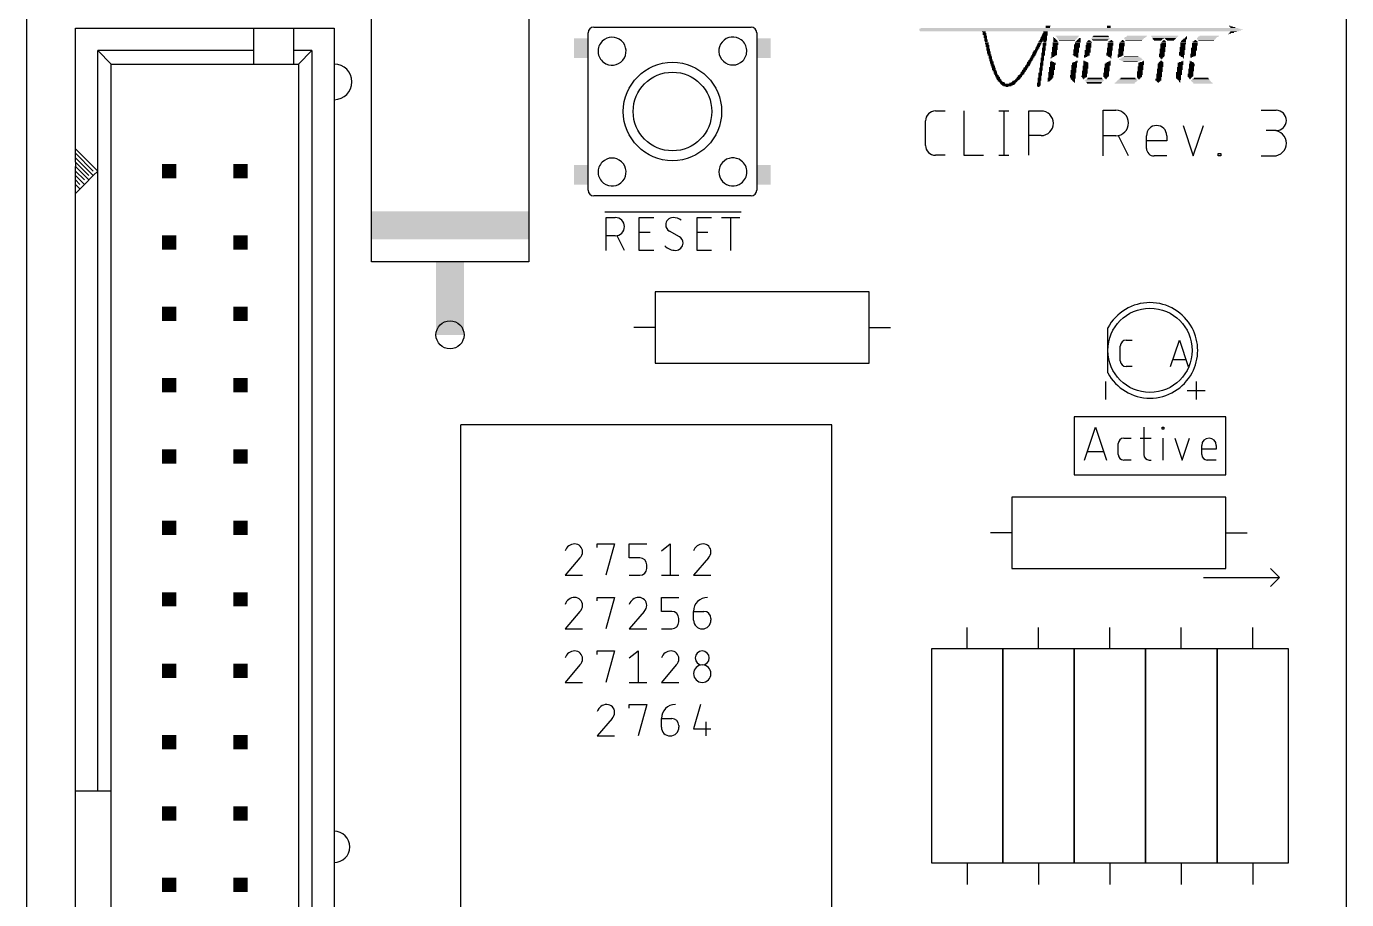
# Model space of a CAD drawing. Extents: x 0 to 55, y 0 to 109.
# Drawn here: x 0 to 47, y 36.96 to 68.03 of the extents above; entities that cross this region are included whole.
import ezdxf

# ---------------------------------------------------------------- set-up
doc = ezdxf.new("R2010")
doc.units = 0
for name, color, linetype in [('20', 30, 'CONTINUOUS'), ('21', 253, 'CONTINUOUS'), ('51', 253, 'CONTINUOUS')]:
    doc.layers.add(name, color=color, linetype=linetype)

# ---------------------------------------------------------------- blocks, each defined once
blk = doc.blocks.new('RECT')
blk.add_solid([(-0.5, -0.5), (0.5, -0.5), (-0.5, 0.5), (0.5, 0.5)])

msp = doc.modelspace()

# ---------------------------------------------------------------- linework, layer by layer
at = {"layer": '20'}
for p, q in [((0, 77), (0, 0)), ((47, 0), (47, 77))]:
    msp.add_line(p, q, dxfattribs=at)
at = {"layer": '21'}
for p, q in [((12.2813, 59.6525), (12.2813, 69.2525)), ((17.8813, 69.2525), (17.8813, 59.6525)), ((1.7462, 63.6738), (1.7462, 67.96)), ((1.7462, 67.96), (8.0963, 67.96)), ((8.0963, 67.96), (9.525, 67.96)), ((8.0963, 67.1663), (8.0963, 67.96)), ((9.525, 67.96), (10.9538, 67.96)), ((9.525, 67.1663), (9.525, 67.96)), ((10.9538, 67.96), (10.9538, 9.54)), ((20.25, 68), (25.75, 68)), ((8.0963, 67.1663), (2.54, 67.1663)), ((2.54, 62.88), (2.54, 67.1663)), ((2.54, 67.1663), (3.0162, 66.69)), ((8.0963, 66.69), (8.0963, 67.1663)), ((9.525, 66.69), (9.525, 67.1663)), ((10.16, 67.1663), (9.525, 67.1663)), ((10.16, 67.1663), (9.6838, 66.69)), ((10.16, 67.1663), (10.16, 10.3337)), ((3.0162, 40.8138), (3.0162, 66.69)), ((3.0162, 66.69), (8.0963, 66.69)), ((8.0963, 66.69), (9.525, 66.69)), ((9.525, 66.69), (9.6838, 66.69)), ((9.6838, 66.69), (9.6838, 10.81)), ((20, 63.55), (20, 66.45)), ((26, 66.45), (26, 63.6)), ((32.3603, 65.0177), (32.7103, 65.0177)), ((33.3734, 65.0177), (33.3734, 63.4428)), ((34.6223, 65.0177), (34.9722, 65.0177)), ((34.7972, 65.0177), (34.7972, 63.4428)), ((35.6878, 63.4428), (35.6878, 65.0177)), ((35.6878, 65.0177), (36.1252, 65.0177)), ((38.3349, 63.4175), (38.3349, 65.0431)), ((38.3349, 65.0431), (38.7865, 65.0431)), ((43.953, 65.0431), (44.4949, 65.0431)), ((32.0104, 63.7928), (32.0104, 64.6677)), ((41.1776, 64.5012), (41.5389, 63.4175)), ((41.5389, 63.4175), (41.9001, 64.5012)), ((36.1252, 64.1428), (35.6878, 64.1428)), ((38.7865, 64.1399), (38.3349, 64.1399)), ((39.2381, 63.4175), (38.8768, 64.1399)), ((39.875, 63.6884), (39.875, 64.1399)), ((40.5975, 63.9593), (39.875, 63.9593)), ((40.5975, 64.1399), (40.5975, 63.9593)), ((44.4949, 64.3206), (44.1336, 64.3206)), ((1.7462, 63.515), (1.7462, 63.6738)), ((2.54, 62.88), (1.7462, 63.6738)), ((1.7462, 63.3563), (1.7462, 63.515)), ((2.3812, 62.88), (1.7462, 63.515)), ((42.4316, 63.4175), (42.4316, 63.5078)), ((42.4316, 63.5078), (42.5219, 63.5078)), ((42.5219, 63.5078), (42.5219, 63.4175)), ((1.7462, 63.1975), (1.7462, 63.3563)), ((1.7462, 63.3563), (2.3812, 62.7213)), ((2.2224, 62.7213), (1.7462, 63.1975)), ((1.7462, 63.1975), (1.7462, 63.0388)), ((1.7462, 62.88), (1.7462, 63.0388)), ((1.7462, 63.0388), (2.2225, 62.5625)), ((32.7103, 63.4428), (32.3603, 63.4428)), ((33.3734, 63.4428), (34.0733, 63.4428)), ((34.6223, 63.4428), (34.9722, 63.4428)), ((40.5975, 63.4175), (40.1459, 63.4175)), ((42.5219, 63.4175), (42.4316, 63.4175)), ((43.953, 63.4175), (44.4046, 63.4175)), ((1.7462, 62.7213), (1.7462, 62.88)), ((1.7462, 62.88), (2.0637, 62.5625)), ((1.7462, 62.5625), (1.7462, 62.7213)), ((1.7462, 62.7213), (2.0637, 62.4038)), ((1.7462, 62.4038), (1.7462, 62.5625)), ((1.7462, 62.5625), (1.7463, 62.5625)), ((1.7463, 62.5625), (1.905, 62.4038)), ((2.3812, 62.7213), (2.0637, 62.4038)), ((2.2225, 62.7213), (2.2224, 62.7213)), ((2.5399, 62.88), (2.3812, 62.7213)), ((2.54, 62.88), (2.5399, 62.88)), ((2.54, 40.8138), (2.54, 62.88)), ((1.7462, 62.0863), (1.7462, 62.4038)), ((2.0637, 62.4038), (1.7462, 62.0863)), ((1.7462, 62.4038), (1.905, 62.245)), ((1.7462, 40.8138), (1.7462, 62.0863)), ((25.4, 62), (20.25, 62)), ((20.5897, 61.4299), (25.4478, 61.4299)), ((20.6405, 60.0583), (20.6405, 61.2267)), ((20.6405, 61.2267), (20.965, 61.2267)), ((21.8165, 60.0583), (21.8165, 61.2267)), ((21.8165, 61.2267), (22.3358, 61.2267)), ((23.8739, 60.0583), (23.8739, 61.2267)), ((23.8739, 61.2267), (24.3932, 61.2267)), ((24.7479, 61.2267), (25.397, 61.2267)), ((25.0725, 60.0583), (25.0725, 61.2267)), ((21.8165, 60.7074), (22.2059, 60.7074)), ((23.2479, 60.5451), (22.8909, 60.7399)), ((23.8739, 60.7074), (24.2633, 60.7074)), ((20.965, 60.5776), (20.6405, 60.5776)), ((21.2896, 60.0583), (21.0299, 60.5776)), ((22.3358, 60.0583), (21.8165, 60.0583)), ((24.3932, 60.0583), (23.8739, 60.0583)), ((17.8813, 59.6525), (12.2813, 59.6525)), ((30.0038, 58.5787), (22.3838, 58.5787)), ((22.3838, 58.5787), (22.3838, 56.0388)), ((30.0038, 56.0388), (30.0038, 58.5787)), ((22.3838, 57.3088), (21.6218, 57.3088)), ((30.0038, 57.3088), (30.7658, 57.3088)), ((22.3838, 56.0388), (30.0038, 56.0388)), ((38.4125, 55.3888), (38.4125, 54.7538)), ((41.3287, 55.0712), (41.9638, 55.0712)), ((41.6463, 55.3888), (41.6463, 54.7538)), ((37.3062, 54.1337), (37.3062, 53.0225)), ((40.005, 54.1337), (37.3062, 54.1337)), ((42.7037, 54.1337), (40.005, 54.1337)), ((42.7037, 53.0225), (42.7037, 54.1337)), ((28.6703, 53.848), (15.4623, 53.848)), ((15.4623, 18.542), (15.4623, 53.848)), ((28.6703, 18.542), (28.6703, 53.848)), ((37.6746, 52.5971), (38.064, 53.7655)), ((38.064, 53.7655), (38.4535, 52.5971)), ((39.7806, 53.7655), (39.7806, 52.7918)), ((40.4319, 53.7005), (40.4319, 53.7655)), ((40.4319, 53.7655), (40.4968, 53.7655)), ((40.4968, 53.7005), (40.4319, 53.7005)), ((40.4968, 53.7655), (40.4968, 53.7005)), ((38.8725, 52.7918), (38.8725, 53.1813)), ((39.0672, 53.376), (39.3269, 53.376)), ((39.6507, 53.376), (40.0402, 53.376)), ((40.4643, 52.5971), (40.4643, 53.376)), ((40.8905, 53.376), (41.1501, 52.5971)), ((41.1501, 52.5971), (41.4098, 53.376)), ((41.843, 52.7918), (41.843, 53.1163)), ((42.3623, 53.1163), (42.3623, 52.9865)), ((37.3062, 53.0225), (37.3062, 52.07)), ((38.3561, 52.8892), (37.7719, 52.8892)), ((42.3623, 52.9865), (41.843, 52.9865)), ((42.7037, 52.07), (42.7037, 53.0225)), ((39.3269, 52.5971), (39.0672, 52.5971)), ((39.9753, 52.5971), (40.0402, 52.5971)), ((42.3623, 52.5971), (42.0377, 52.5971)), ((37.3062, 52.07), (42.7037, 52.07)), ((42.7037, 51.2763), (35.0838, 51.2763)), ((35.0838, 51.2763), (35.0838, 48.7363)), ((42.7037, 48.7363), (42.7037, 51.2763)), ((35.0838, 50.0063), (34.3218, 50.0063)), ((42.7037, 50.0063), (43.4657, 50.0063)), ((20.3214, 49.4884), (20.3214, 49.6126)), ((20.3214, 49.6126), (20.9423, 49.6126)), ((20.9423, 49.6126), (20.6319, 48.495)), ((21.4644, 49.1158), (21.4644, 49.6126)), ((21.4644, 49.6126), (22.0853, 49.6126)), ((22.6074, 49.3642), (22.9179, 49.6126)), ((22.9179, 49.6126), (22.9179, 48.495)), ((19.7062, 49.1158), (19.1784, 48.495)), ((21.8369, 49.1158), (21.4644, 49.1158)), ((24.2782, 49.1158), (23.7504, 48.495)), ((19.1784, 48.495), (19.7993, 48.495)), ((21.4644, 48.495), (21.8369, 48.495)), ((22.0853, 48.7433), (22.0853, 48.8675)), ((22.6074, 48.495), (23.2283, 48.495)), ((23.7504, 48.495), (24.3713, 48.495)), ((35.0838, 48.7363), (42.7037, 48.7363)), ((41.91, 48.4188), (44.6088, 48.4188)), ((44.6088, 48.4188), (44.2913, 48.7363)), ((44.6088, 48.4188), (44.2913, 48.1013)), ((20.3214, 47.5834), (20.3214, 47.7076)), ((20.3214, 47.7076), (20.9423, 47.7076)), ((20.9423, 47.7076), (20.6319, 46.59)), ((22.6074, 47.2108), (22.6074, 47.7076)), ((22.6074, 47.7076), (23.2283, 47.7076)), ((19.7062, 47.2108), (19.1784, 46.59)), ((21.9922, 47.2108), (21.4644, 46.59)), ((22.9799, 47.2108), (22.6074, 47.2108)), ((23.7504, 47.2108), (24.1229, 47.2108)), ((23.7504, 46.9004), (23.7504, 47.2108)), ((19.1784, 46.59), (19.7993, 46.59)), ((21.4644, 46.59), (22.0853, 46.59)), ((22.6074, 46.59), (22.9799, 46.59)), ((23.2283, 46.8383), (23.2283, 46.9625)), ((24.3713, 46.9625), (24.3713, 46.9004)), ((33.4963, 45.8788), (33.4963, 46.6408)), ((36.0363, 45.8788), (36.0363, 46.6408)), ((38.5763, 45.8788), (38.5763, 46.6408)), ((41.1163, 45.8788), (41.1163, 46.6408)), ((43.6563, 45.8788), (43.6563, 46.6408)), ((20.3214, 45.6784), (20.3214, 45.8026)), ((20.3214, 45.8026), (20.9423, 45.8026)), ((20.9423, 45.8026), (20.6319, 44.685)), ((21.4644, 45.5542), (21.7749, 45.8026)), ((21.7749, 45.8026), (21.7749, 44.685)), ((32.2263, 45.8788), (32.2263, 38.2587)), ((34.7662, 45.8788), (32.2263, 45.8788)), ((34.7662, 45.8788), (34.7662, 38.2587)), ((37.3062, 45.8788), (34.7662, 45.8788)), ((34.7662, 38.2587), (34.7662, 45.8788)), ((37.3062, 38.2587), (37.3062, 45.8788)), ((37.3062, 45.8788), (37.3062, 38.2587)), ((39.8463, 45.8788), (37.3062, 45.8788)), ((39.8463, 38.2587), (39.8463, 45.8788)), ((39.8463, 45.8788), (39.8463, 38.2587)), ((42.3863, 45.8788), (39.8463, 45.8788)), ((42.3863, 38.2587), (42.3863, 45.8788)), ((42.3863, 45.8788), (42.3863, 38.2587)), ((44.9263, 45.8788), (42.3863, 45.8788)), ((44.9263, 38.2587), (44.9263, 45.8788)), ((19.7062, 45.3058), (19.1784, 44.685)), ((23.1352, 45.3058), (22.6074, 44.685)), ((19.1784, 44.685), (19.7993, 44.685)), ((21.4644, 44.685), (22.0853, 44.685)), ((22.6074, 44.685), (23.2283, 44.685)), ((21.4644, 43.7734), (21.4644, 43.8976)), ((21.4644, 43.8976), (22.0853, 43.8976)), ((22.0853, 43.8976), (21.7749, 42.7799)), ((23.9988, 43.8976), (23.7504, 43.0283)), ((20.8492, 43.4008), (20.3214, 42.7799)), ((22.6074, 43.4008), (22.9799, 43.4008)), ((22.6074, 43.0904), (22.6074, 43.4008)), ((24.185, 43.2767), (24.185, 42.7799)), ((20.3214, 42.7799), (20.9423, 42.7799)), ((23.2283, 43.1525), (23.2283, 43.0904)), ((23.7504, 43.0283), (24.3713, 43.0283)), ((1.7462, 36.6862), (1.7462, 40.8138)), ((2.54, 40.8138), (1.7462, 40.8138)), ((3.0162, 40.8138), (2.54, 40.8138)), ((3.0162, 36.6862), (3.0162, 40.8138)), ((32.2263, 38.2587), (34.7662, 38.2587)), ((33.4963, 38.2587), (33.4963, 37.4967)), ((34.7662, 38.2587), (37.3062, 38.2587)), ((36.0363, 38.2587), (36.0363, 37.4967)), ((37.3062, 38.2587), (39.8463, 38.2587)), ((38.5763, 38.2587), (38.5763, 37.4967)), ((39.8463, 38.2587), (42.3863, 38.2587)), ((41.1163, 38.2587), (41.1163, 37.4967)), ((42.3863, 38.2587), (44.9263, 38.2587)), ((43.6563, 38.2587), (43.6563, 37.4967))]:
    msp.add_line(p, q, dxfattribs=at)
for radius in [1.75, 1.4]:
    msp.add_circle((23, 65), radius, dxfattribs=at)
for centre, radius, start, end in [((20.8502, 67.1467), 0.4975, 232.8791, 134.749), ((25.1498, 67.1533), 0.4975, 52.8791, 314.749), ((10.9538, 66.055), 0.635, 270, 90), ((32.3603, 64.6677), 0.35, 90.0005, 180), ((36.1252, 64.5802), 0.4374, 270, 90), ((38.7865, 64.5915), 0.4516, 270, 90), ((44.4949, 64.6818), 0.3612, 270, 90), ((40.2363, 64.1399), 0.3612, 0, 180), ((44.4046, 63.869), 0.4516, 270, 90), ((32.3603, 63.7928), 0.35, 180, 270), ((40.1459, 63.6884), 0.2709, 180, 270), ((20.8502, 62.8467), 0.4975, 232.8791, 134.749), ((25.15, 62.85), 0.5, 53.1301, 306.8699), ((20.965, 60.9021), 0.3246, 270, 90), ((23.0207, 60.9671), 0.2596, 89.9993, 180), ((23.0207, 60.7399), 0.4868, 53.1301, 89.9993), ((23.0248, 60.9671), 0.2637, 179.9998, 239.4902), ((23.1181, 60.6068), 0.5485, 224.761, 269.9999), ((23.1181, 60.3179), 0.2596, 270, 0), ((23.114, 60.3179), 0.2637, 0.0001, 59.4899), ((40, 56.5), 1.7, 28.0725, 151.9275), ((40, 56.5), 1.7, 28.0725, 151.9275), ((40, 56.5), 1.7, 208.0725, 331.9275), ((40, 56.5), 1.7, 208.0725, 331.9275), ((39.0672, 53.1813), 0.1947, 90, 180), ((42.1026, 53.1163), 0.2596, 0, 180), ((39.0672, 52.7918), 0.1947, 180, 270), ((39.9753, 52.7918), 0.1947, 180, 270), ((42.0377, 52.7918), 0.1947, 180, 270), ((19.5199, 49.2536), 0.3589, 90.0001, 162.0551), ((19.5199, 49.3332), 0.2794, 0, 90), ((24.0919, 49.2536), 0.3589, 90.0001, 162.0551), ((24.0919, 49.3332), 0.2794, 0, 90), ((19.4992, 49.3332), 0.3001, 313.6028, 359.9998), ((21.8369, 48.8675), 0.2484, 0, 90), ((24.0712, 49.3332), 0.3001, 313.6028, 359.9998), ((21.8369, 48.7433), 0.2484, 270, 359.9993), ((19.5199, 47.3486), 0.3589, 90.0001, 162.0551), ((19.5199, 47.4282), 0.2794, 0, 90), ((21.8059, 47.3486), 0.3589, 90.0001, 162.0551), ((21.8059, 47.4282), 0.2794, 0, 90), ((24.2471, 47.2108), 0.4967, 90.0004, 180), ((19.4992, 47.4282), 0.3001, 313.6028, 359.9998), ((21.7852, 47.4282), 0.3001, 313.6028, 359.9998), ((22.9799, 46.9625), 0.2484, 0, 90), ((24.1229, 46.9625), 0.2484, 0, 90), ((22.9799, 46.8383), 0.2484, 270, 359.9993), ((24.0609, 46.9004), 0.3104, 180, 0), ((19.5199, 45.4436), 0.3589, 90.0001, 162.0551), ((19.5199, 45.5232), 0.2794, 0, 90), ((22.9489, 45.4436), 0.3589, 90.0001, 162.0551), ((22.9489, 45.5232), 0.2794, 0, 90), ((24.0609, 45.5542), 0.2484, 0, 180), ((19.4992, 45.5232), 0.3001, 313.6028, 359.9998), ((22.9282, 45.5232), 0.3001, 313.6028, 359.9998), ((24.0609, 44.9954), 0.3104, 0, 180), ((24.0609, 45.5542), 0.2484, 180, 0), ((24.0609, 44.9954), 0.3104, 180, 0), ((20.6629, 43.5386), 0.3589, 90.0001, 162.0551), ((20.6629, 43.6181), 0.2794, 0, 90), ((23.1041, 43.4008), 0.4967, 90.0004, 180), ((20.6422, 43.6181), 0.3001, 313.6028, 359.9998), ((22.9799, 43.1525), 0.2484, 0, 90), ((22.9179, 43.0904), 0.3104, 180, 0), ((10.9538, 38.8294), 0.5556, 270, 90)]:
    msp.add_arc(centre, radius, start, end, dxfattribs=at)
at = {"layer": '51'}
for p, q in [((20, 66.45), (20, 67.8)), ((20.2, 68), (20.25, 68)), ((25.75, 68), (25.8, 68)), ((26, 67.8), (26, 66.45)), ((20, 62.2), (20, 63.55)), ((26, 63.6), (26, 62.2)), ((20.25, 62), (20.2, 62)), ((25.8, 62), (25.4, 62)), ((38.5, 55.7), (38.5, 57.3)), ((38.9442, 56.1309), (38.9442, 56.6531)), ((39.1531, 56.8619), (39.3619, 56.8619)), ((40.7354, 55.9221), (41.0486, 56.8619)), ((41.0486, 56.8619), (41.3619, 55.9221)), ((41.2836, 56.1571), (40.8137, 56.1571)), ((39.3619, 55.9221), (39.1531, 55.9221))]:
    msp.add_line(p, q, dxfattribs=at)
for centre, radius in [((40, 56.5), 1.5), ((15.0813, 57.0525), 0.5)]:
    msp.add_circle(centre, radius, dxfattribs=at)
for centre, radius, start, end in [((20.2, 67.8), 0.2, 90, 180), ((25.8, 67.8), 0.2, 0, 90), ((20.8502, 67.1467), 0.4975, 134.749, 232.8791), ((25.1498, 67.1533), 0.4975, 314.749, 52.8791), ((20.8502, 62.8467), 0.4975, 134.749, 232.8791), ((25.15, 62.85), 0.5, 306.8699, 53.1301), ((20.2, 62.2), 0.2, 180, 270), ((25.8, 62.2), 0.2, 270, 0), ((40, 56.5), 1.7, 331.9275, 28.0725), ((39.1531, 56.6531), 0.2088, 90.0009, 180), ((39.1531, 56.1309), 0.2088, 180, 270)]:
    msp.add_arc(centre, radius, start, end, dxfattribs=at)

# ---------------------------------------------------------------- block references
at = {"layer": '21', "yscale": 0.0254}
for p, xscale in [((37.5031, 67.9387), 11.43), ((37.5412, 67.9133), 11.5062), ((37.5158, 67.8879), 11.4554), ((37.4904, 67.8625), 11.3538), ((37.4904, 67.9641), 11.303), ((34.0868, 67.8371), 0.127), ((34.0995, 67.8117), 0.1016), ((34.1122, 67.7863), 0.127), ((34.1122, 67.7609), 0.127), ((34.1122, 67.7355), 0.127), ((34.1249, 67.7101), 0.1016), ((34.1376, 67.6847), 0.127), ((36.2331, 67.6847), 0.2032), ((36.2585, 67.7355), 0.2032), ((36.2585, 67.7101), 0.2032), ((36.2712, 67.7863), 0.1778), ((36.2712, 67.7609), 0.1778), ((36.2839, 67.8371), 0.1524), ((36.2839, 67.8117), 0.1524), ((36.3728, 68.0403), 0.1778), ((36.3601, 68.0149), 0.1524), ((36.3601, 67.9895), 0.1524), ((37.0586, 67.6847), 0.8382), ((38.2524, 67.6847), 0.5334), ((38.5318, 68.0403), 0.127), ((38.5318, 68.0149), 0.127), ((38.5318, 67.9895), 0.127), ((39.5351, 67.6847), 0.7112), ((40.5257, 67.6847), 0.9652), ((42.1132, 67.6847), 0.6858), ((42.799, 67.7609), 0.0254), ((42.8371, 68.0403), 0.0508), ((42.8498, 67.7863), 0.0762), ((42.8879, 68.0149), 0.1016), ((42.9133, 67.8117), 0.1524), ((42.9514, 67.9895), 0.1778), ((42.9768, 67.8371), 0.2286), ((34.1376, 67.6593), 0.127), ((34.1376, 67.6339), 0.127), ((34.1503, 67.6085), 0.1016), ((34.1503, 67.5831), 0.1016), ((34.163, 67.5577), 0.127), ((34.163, 67.5323), 0.127), ((34.163, 67.5069), 0.127), ((34.1757, 67.4815), 0.1016), ((34.1884, 67.4561), 0.127), ((34.1884, 67.4306), 0.127), ((34.1884, 67.4053), 0.127), ((34.2011, 67.3799), 0.1016), ((34.2138, 67.3544), 0.127), ((34.2138, 67.3291), 0.127), ((34.2138, 67.3037), 0.127), ((34.2265, 67.2782), 0.1016), ((34.2265, 67.2529), 0.1016), ((34.2392, 67.2275), 0.127), ((34.2392, 67.202), 0.127), ((35.9664, 67.2275), 0.127), ((35.9664, 67.202), 0.127), ((35.9918, 67.2782), 0.127), ((35.9918, 67.2529), 0.127), ((36.0172, 67.3291), 0.127), ((36.0172, 67.3037), 0.127), ((36.0426, 67.3799), 0.127), ((36.0426, 67.3544), 0.127), ((36.068, 67.4306), 0.127), ((36.068, 67.4053), 0.127), ((36.1061, 67.4815), 0.1524), ((36.0934, 67.4561), 0.127), ((36.195, 67.5323), 0.2794), ((36.1188, 67.5069), 0.127), ((36.2077, 67.5831), 0.254), ((36.2077, 67.5577), 0.254), ((36.2204, 67.6339), 0.2286), ((36.2204, 67.6085), 0.2286), ((36.2331, 67.6593), 0.2032), ((36.2204, 67.2529), 0.127), ((36.2204, 67.2275), 0.127), ((36.2204, 67.202), 0.127), ((36.2458, 67.4306), 0.127), ((36.2458, 67.4053), 0.127), ((36.2458, 67.3799), 0.127), ((36.2458, 67.3544), 0.127), ((36.2331, 67.3291), 0.1016), ((36.2331, 67.3037), 0.1016), ((36.2331, 67.2782), 0.1016), ((36.2585, 67.5069), 0.1016), ((36.2585, 67.4815), 0.1016), ((36.2585, 67.4561), 0.1016), ((36.6141, 67.2782), 0.2032), ((36.6141, 67.2529), 0.2032), ((36.6141, 67.2275), 0.2032), ((36.6141, 67.202), 0.2032), ((36.6395, 67.4561), 0.2032), ((36.6395, 67.4306), 0.2032), ((36.6395, 67.4053), 0.2032), ((36.6395, 67.3799), 0.2032), ((36.6268, 67.3544), 0.1778), ((36.6268, 67.3291), 0.1778), ((36.6268, 67.3037), 0.1778), ((36.576, 67.6339), 0.0254), ((36.5887, 67.6085), 0.0508), ((36.6014, 67.5831), 0.0762), ((36.6141, 67.5577), 0.1016), ((36.6268, 67.5323), 0.127), ((36.6395, 67.5069), 0.1524), ((36.6395, 67.4815), 0.1524), ((37.0586, 67.6593), 0.7874), ((37.0586, 67.6339), 0.7366), ((37.0586, 67.6085), 0.6858), ((37.0459, 67.5831), 0.6604), ((37.0459, 67.5577), 0.6096), ((37.0459, 67.5323), 0.5588), ((37.3761, 67.202), 0.2032), ((37.4015, 67.3799), 0.2032), ((37.4015, 67.3544), 0.2032), ((37.4015, 67.3291), 0.2032), ((37.4015, 67.3037), 0.2032), ((37.4015, 67.2782), 0.2032), ((37.3888, 67.2529), 0.1778), ((37.3888, 67.2275), 0.1778), ((37.4269, 67.4561), 0.2032), ((37.4142, 67.4306), 0.1778), ((37.4142, 67.4053), 0.1778), ((37.4396, 67.4815), 0.1778), ((37.4523, 67.5069), 0.1524), ((37.465, 67.5323), 0.127), ((37.4777, 67.5577), 0.1016), ((37.4904, 67.5831), 0.0762), ((37.5031, 67.6085), 0.0508), ((37.8079, 67.3544), 0.2032), ((37.8079, 67.3291), 0.2032), ((37.8079, 67.3037), 0.2032), ((37.8079, 67.2782), 0.2032), ((37.7952, 67.2529), 0.1778), ((37.7952, 67.2275), 0.1778), ((37.7952, 67.202), 0.1778), ((37.8333, 67.4561), 0.2032), ((37.8206, 67.4306), 0.1778), ((37.8206, 67.4053), 0.1778), ((37.8206, 67.3799), 0.1778), ((37.8333, 67.4815), 0.1524), ((37.8333, 67.5069), 0.1016), ((37.8333, 67.5323), 0.0508), ((38.2397, 67.6085), 0.6604), ((38.2397, 67.5831), 0.6604), ((38.2397, 67.6339), 0.6096), ((38.227, 67.5577), 0.5842), ((38.2524, 67.6593), 0.5842), ((38.227, 67.5323), 0.5334), ((38.5699, 67.2529), 0.2032), ((38.5699, 67.2275), 0.2032), ((38.5699, 67.202), 0.2032), ((38.5953, 67.4306), 0.2032), ((38.5953, 67.4053), 0.2032), ((38.5953, 67.3799), 0.2032), ((38.5953, 67.3544), 0.2032), ((38.5826, 67.3291), 0.1778), ((38.5826, 67.3037), 0.1778), ((38.5826, 67.2782), 0.1778), ((38.608, 67.4815), 0.1778), ((38.608, 67.4561), 0.1778), ((38.6207, 67.5069), 0.1016), ((38.6207, 67.5323), 0.0508), ((38.9763, 67.2275), 0.2032), ((38.9763, 67.202), 0.2032), ((39.0017, 67.4053), 0.2032), ((39.0017, 67.3799), 0.2032), ((39.0017, 67.3544), 0.2032), ((39.0017, 67.3291), 0.2032), ((38.989, 67.3037), 0.1778), ((38.989, 67.2782), 0.1778), ((38.989, 67.2529), 0.1778), ((39.0144, 67.4561), 0.1778), ((39.0144, 67.4306), 0.1778), ((39.0271, 67.4815), 0.1524), ((39.0271, 67.5069), 0.1016), ((39.0271, 67.5323), 0.0508), ((39.4335, 67.6085), 0.7112), ((39.4716, 67.6339), 0.7366), ((39.4335, 67.5831), 0.6604), ((39.4335, 67.5577), 0.6096), ((39.4208, 67.5323), 0.5842), ((39.5097, 67.6593), 0.7112), ((40.513, 67.6593), 0.9398), ((40.513, 67.6339), 0.889), ((40.2971, 67.6085), 0.4064), ((40.2717, 67.5831), 0.3556), ((40.2717, 67.5577), 0.3048), ((40.2717, 67.5323), 0.254), ((40.4495, 67.2275), 0.2032), ((40.4495, 67.202), 0.2032), ((40.4749, 67.4053), 0.2032), ((40.4749, 67.3799), 0.2032), ((40.4749, 67.3544), 0.2032), ((40.4749, 67.3291), 0.2032), ((40.4749, 67.3037), 0.2032), ((40.4622, 67.2782), 0.1778), ((40.4622, 67.2529), 0.1778), ((40.4876, 67.4561), 0.1778), ((40.4876, 67.4306), 0.1778), ((40.5003, 67.4815), 0.1524), ((40.5003, 67.5069), 0.1016), ((40.5003, 67.5323), 0.0508), ((40.7289, 67.6085), 0.4064), ((40.7289, 67.5831), 0.3556), ((40.7289, 67.5577), 0.3048), ((40.7289, 67.5323), 0.254), ((41.1607, 67.2782), 0.2032), ((41.1607, 67.2529), 0.2032), ((41.1607, 67.2275), 0.2032), ((41.1607, 67.202), 0.2032), ((41.1861, 67.4561), 0.2032), ((41.1861, 67.4306), 0.2032), ((41.1861, 67.4053), 0.2032), ((41.1734, 67.3799), 0.1778), ((41.1734, 67.3544), 0.1778), ((41.1734, 67.3291), 0.1778), ((41.1734, 67.3037), 0.1778), ((41.1988, 67.5069), 0.1778), ((41.1988, 67.4815), 0.1778), ((41.2115, 67.5323), 0.1524), ((41.2242, 67.5577), 0.127), ((41.2496, 67.5831), 0.127), ((41.275, 67.6085), 0.0762), ((41.2877, 67.6339), 0.0508), ((41.3004, 67.6593), 0.0254), ((41.5671, 67.2529), 0.2032), ((41.5671, 67.2275), 0.2032), ((41.5671, 67.202), 0.2032), ((41.5925, 67.4306), 0.2032), ((41.5925, 67.4053), 0.2032), ((41.5925, 67.3799), 0.2032), ((41.5925, 67.3544), 0.2032), ((41.5798, 67.3291), 0.1778), ((41.5798, 67.3037), 0.1778), ((41.5798, 67.2782), 0.1778), ((41.6052, 67.4815), 0.1778), ((41.6052, 67.4561), 0.1778), ((41.6179, 67.5069), 0.1016), ((41.6179, 67.5323), 0.0508), ((42.0116, 67.6085), 0.6858), ((41.9989, 67.5831), 0.6604), ((42.037, 67.6339), 0.6858), ((41.9989, 67.5577), 0.6096), ((42.0751, 67.6593), 0.7112), ((41.9989, 67.5323), 0.5588), ((34.2392, 67.1767), 0.127), ((34.2519, 67.1513), 0.1016), ((34.2646, 67.1258), 0.127), ((34.2646, 67.1005), 0.127), ((34.2646, 67.0751), 0.127), ((34.2773, 67.0496), 0.1016), ((34.29, 67.0243), 0.127), ((34.29, 66.9989), 0.127), ((34.3027, 66.9734), 0.1016), ((34.3154, 66.9481), 0.127), ((34.3154, 66.9227), 0.127), ((34.3154, 66.8972), 0.127), ((34.3281, 66.8719), 0.1016), ((34.3408, 66.8465), 0.127), ((34.3408, 66.821), 0.127), ((34.3408, 66.7957), 0.127), ((34.3662, 66.7703), 0.127), ((34.3662, 66.7448), 0.127), ((35.6997, 66.7448), 0.1524), ((35.7124, 66.7703), 0.127), ((35.7505, 66.821), 0.1524), ((35.7378, 66.7957), 0.127), ((35.7759, 66.8719), 0.1524), ((35.7632, 66.8465), 0.127), ((35.7886, 66.8972), 0.127), ((35.814, 66.9481), 0.127), ((35.814, 66.9227), 0.127), ((35.8521, 66.9989), 0.1524), ((35.8394, 66.9734), 0.127), ((35.8775, 67.0496), 0.1524), ((35.8648, 67.0243), 0.127), ((35.9029, 67.1005), 0.1524), ((35.8902, 67.0751), 0.127), ((35.9283, 67.1513), 0.1524), ((35.9156, 67.1258), 0.127), ((35.941, 67.1767), 0.127), ((36.1696, 66.8972), 0.127), ((36.1696, 66.8719), 0.127), ((36.1696, 66.8465), 0.127), ((36.1696, 66.821), 0.127), ((36.1569, 66.7957), 0.1016), ((36.1569, 66.7703), 0.1016), ((36.1569, 66.7448), 0.1016), ((36.195, 67.0751), 0.127), ((36.195, 67.0496), 0.127), ((36.195, 67.0243), 0.127), ((36.195, 66.9989), 0.127), ((36.1823, 66.9734), 0.1016), ((36.1823, 66.9481), 0.1016), ((36.1823, 66.9227), 0.1016), ((36.2204, 67.1767), 0.127), ((36.2077, 67.1513), 0.1016), ((36.2077, 67.1258), 0.1016), ((36.2077, 67.1005), 0.1016), ((36.5125, 66.7448), 0.1524), ((36.4998, 66.9227), 0.0762), ((36.4744, 66.8972), 0.0254), ((36.4744, 66.7957), 0.0254), ((36.4998, 66.7703), 0.0762), ((36.5887, 67.1005), 0.2032), ((36.5887, 67.0751), 0.2032), ((36.5887, 67.0496), 0.2032), ((36.5887, 67.0243), 0.2032), ((36.576, 66.9989), 0.1778), ((36.5506, 66.9734), 0.127), ((36.5379, 66.9481), 0.1016), ((36.6014, 67.1767), 0.1778), ((36.6014, 67.1513), 0.1778), ((36.6014, 67.1258), 0.1778), ((37.3507, 67.0243), 0.2032), ((37.3761, 67.1767), 0.2032), ((37.3761, 67.1513), 0.2032), ((37.3761, 67.1258), 0.2032), ((37.3761, 67.1005), 0.2032), ((37.3634, 67.0751), 0.1778), ((37.3634, 67.0496), 0.1778), ((37.3634, 66.9989), 0.1778), ((37.3507, 66.7448), 0.1524), ((37.3761, 66.9734), 0.1524), ((37.3761, 66.7703), 0.1016), ((37.4015, 66.9481), 0.1016), ((37.4142, 66.9227), 0.0762), ((37.4015, 66.7957), 0.0508), ((37.6555, 66.7957), 0.0508), ((37.6809, 66.7703), 0.1016), ((37.7063, 66.7448), 0.1524), ((37.7571, 66.9989), 0.2032), ((37.7317, 66.9734), 0.1524), ((37.7063, 66.9481), 0.1016), ((37.6809, 66.9227), 0.0508), ((37.7825, 67.1767), 0.2032), ((37.7825, 67.1513), 0.2032), ((37.7825, 67.1258), 0.2032), ((37.7825, 67.1005), 0.2032), ((37.7698, 67.0751), 0.1778), ((37.7698, 67.0496), 0.1778), ((37.7698, 67.0243), 0.1778), ((38.5445, 67.0751), 0.2032), ((38.5445, 67.0496), 0.2032), ((38.5445, 67.0243), 0.2032), ((38.5445, 66.9989), 0.2032), ((38.5699, 67.1767), 0.2032), ((38.5572, 67.1513), 0.1778), ((38.5572, 67.1258), 0.1778), ((38.5572, 67.1005), 0.1778), ((38.5318, 66.7448), 0.127), ((38.5572, 66.9734), 0.127), ((38.5699, 66.9481), 0.1016), ((38.5572, 66.7703), 0.0762), ((38.5953, 66.9227), 0.0508), ((38.5826, 66.7957), 0.0254), ((38.608, 66.8972), 0.0254), ((38.9509, 67.0243), 0.2032), ((38.9509, 66.9989), 0.2032), ((38.9255, 66.9734), 0.1524), ((38.9001, 66.9481), 0.1016), ((38.8747, 66.9227), 0.0508), ((38.9763, 67.1767), 0.2032), ((38.9763, 67.1513), 0.2032), ((38.9636, 67.1258), 0.1778), ((38.9636, 67.1005), 0.1778), ((38.9636, 67.0751), 0.1778), ((38.9636, 67.0496), 0.1778), ((39.3192, 66.8465), 0.8382), ((39.3192, 66.8719), 0.7874), ((39.3192, 66.821), 0.7366), ((39.3319, 66.8972), 0.7112), ((39.3192, 66.7957), 0.635), ((39.3319, 66.9227), 0.6096), ((39.3065, 66.7703), 0.508), ((39.3319, 66.9481), 0.508), ((39.7129, 66.7448), 0.1524), ((39.751, 66.7703), 0.0762), ((39.7764, 66.7957), 0.0254), ((40.4241, 67.0496), 0.2032), ((40.4241, 67.0243), 0.2032), ((40.4241, 66.9989), 0.2032), ((40.4241, 66.9734), 0.2032), ((40.4114, 66.9481), 0.1778), ((40.3987, 66.7448), 0.1524), ((40.4495, 67.1767), 0.2032), ((40.4495, 67.1513), 0.2032), ((40.4495, 67.1258), 0.2032), ((40.4368, 67.1005), 0.1778), ((40.4368, 67.0751), 0.1778), ((40.4114, 66.9227), 0.127), ((40.3987, 66.7703), 0.1016), ((40.4114, 66.8972), 0.0762), ((40.3987, 66.7957), 0.0508), ((40.4114, 66.8719), 0.0254), ((41.1353, 67.1005), 0.2032), ((41.1353, 67.0751), 0.2032), ((41.1353, 67.0496), 0.2032), ((41.1353, 67.0243), 0.2032), ((41.1226, 66.9989), 0.1778), ((41.1099, 66.7448), 0.1524), ((41.148, 67.1767), 0.1778), ((41.148, 67.1513), 0.1778), ((41.148, 67.1258), 0.1778), ((41.148, 66.9734), 0.127), ((41.1607, 66.9481), 0.1016), ((41.148, 66.7703), 0.0762), ((41.1861, 66.9227), 0.0508), ((41.1734, 66.7957), 0.0254), ((41.1988, 66.8972), 0.0254), ((41.4274, 66.7957), 0.0254), ((41.4528, 66.7703), 0.0762), ((41.4782, 66.7448), 0.127), ((41.5417, 67.0496), 0.2032), ((41.5417, 67.0243), 0.2032), ((41.5417, 66.9989), 0.2032), ((41.529, 66.9734), 0.1778), ((41.4909, 66.9481), 0.1016), ((41.4655, 66.9227), 0.0508), ((41.5671, 67.1767), 0.2032), ((41.5544, 67.1513), 0.1778), ((41.5544, 67.1258), 0.1778), ((41.5544, 67.1005), 0.1778), ((41.5544, 67.0751), 0.1778), ((34.3662, 66.7195), 0.127), ((34.3789, 66.6941), 0.1016), ((34.3916, 66.6686), 0.127), ((34.3916, 66.6433), 0.127), ((34.417, 66.6179), 0.127), ((34.417, 66.5924), 0.127), ((34.417, 66.5671), 0.127), ((34.4424, 66.5417), 0.127), ((34.4424, 66.5162), 0.127), ((34.4424, 66.4909), 0.127), ((34.4678, 66.4655), 0.127), ((34.4678, 66.44), 0.127), ((34.4932, 66.4147), 0.127), ((34.4932, 66.3893), 0.127), ((34.4932, 66.3638), 0.127), ((34.5186, 66.3385), 0.127), ((34.5186, 66.3131), 0.127), ((34.544, 66.2876), 0.127), ((34.544, 66.2623), 0.127), ((35.3695, 66.2623), 0.1524), ((35.3949, 66.2876), 0.1524), ((35.4203, 66.3131), 0.1524), ((35.4457, 66.3385), 0.1524), ((35.4711, 66.3893), 0.1524), ((35.4584, 66.3638), 0.127), ((35.4965, 66.4147), 0.1524), ((35.5219, 66.4655), 0.1524), ((35.5092, 66.44), 0.127), ((35.5473, 66.4909), 0.1524), ((35.5727, 66.5417), 0.1524), ((35.56, 66.5162), 0.127), ((35.5981, 66.5671), 0.1524), ((35.6235, 66.6179), 0.1524), ((35.6108, 66.5924), 0.127), ((35.6489, 66.6433), 0.1524), ((35.6743, 66.6941), 0.1524), ((35.6616, 66.6686), 0.127), ((35.687, 66.7195), 0.127), ((36.0934, 66.3638), 0.127), ((36.0934, 66.3385), 0.127), ((36.0934, 66.3131), 0.127), ((36.0934, 66.2876), 0.127), ((36.0807, 66.2623), 0.1016), ((36.1188, 66.5417), 0.127), ((36.1188, 66.5162), 0.127), ((36.1188, 66.4909), 0.127), ((36.1188, 66.4655), 0.127), ((36.1061, 66.44), 0.1016), ((36.1061, 66.4147), 0.1016), ((36.1061, 66.3893), 0.1016), ((36.1442, 66.7195), 0.127), ((36.1442, 66.6941), 0.127), ((36.1442, 66.6686), 0.127), ((36.1442, 66.6433), 0.127), ((36.1315, 66.6179), 0.1016), ((36.1315, 66.5924), 0.1016), ((36.1315, 66.5671), 0.1016), ((36.4871, 66.3893), 0.2032), ((36.4871, 66.3638), 0.2032), ((36.4871, 66.3385), 0.2032), ((36.4871, 66.3131), 0.2032), ((36.4744, 66.2876), 0.1778), ((36.4744, 66.2623), 0.1778), ((36.5125, 66.5671), 0.2032), ((36.5125, 66.5417), 0.2032), ((36.5125, 66.5162), 0.2032), ((36.5125, 66.4909), 0.2032), ((36.4998, 66.4655), 0.1778), ((36.4998, 66.44), 0.1778), ((36.4998, 66.4147), 0.1778), ((36.5379, 66.7195), 0.2032), ((36.5379, 66.6941), 0.2032), ((36.5379, 66.6686), 0.2032), ((36.5252, 66.6433), 0.1778), ((36.5252, 66.6179), 0.1778), ((36.5252, 66.5924), 0.1778), ((37.2491, 66.2876), 0.2032), ((37.2491, 66.2623), 0.2032), ((37.2745, 66.4655), 0.2032), ((37.2745, 66.44), 0.2032), ((37.2745, 66.4147), 0.2032), ((37.2745, 66.3893), 0.2032), ((37.2618, 66.3638), 0.1778), ((37.2618, 66.3385), 0.1778), ((37.2618, 66.3131), 0.1778), ((37.2999, 66.6433), 0.2032), ((37.2999, 66.6179), 0.2032), ((37.2999, 66.5924), 0.2032), ((37.2999, 66.5671), 0.2032), ((37.2872, 66.5417), 0.1778), ((37.2872, 66.5162), 0.1778), ((37.2872, 66.4909), 0.1778), ((37.3126, 66.7195), 0.1778), ((37.3126, 66.6941), 0.1778), ((37.3126, 66.6686), 0.1778), ((37.6555, 66.2623), 0.2032), ((37.6809, 66.44), 0.2032), ((37.6809, 66.4147), 0.2032), ((37.6809, 66.3893), 0.2032), ((37.6809, 66.3638), 0.2032), ((37.6682, 66.3385), 0.1778), ((37.6682, 66.3131), 0.1778), ((37.6682, 66.2876), 0.1778), ((37.7063, 66.6179), 0.2032), ((37.7063, 66.5924), 0.2032), ((37.7063, 66.5671), 0.2032), ((37.7063, 66.5417), 0.2032), ((37.6936, 66.5162), 0.1778), ((37.6936, 66.4909), 0.1778), ((37.6936, 66.4655), 0.1778), ((37.719, 66.7195), 0.1778), ((37.719, 66.6941), 0.1778), ((37.719, 66.6686), 0.1778), ((37.719, 66.6433), 0.1778), ((38.4429, 66.3638), 0.2032), ((38.4429, 66.3385), 0.2032), ((38.4429, 66.3131), 0.2032), ((38.4429, 66.2876), 0.2032), ((38.4429, 66.2623), 0.2032), ((38.4683, 66.5417), 0.2032), ((38.4683, 66.5162), 0.2032), ((38.4683, 66.4909), 0.2032), ((38.4683, 66.4655), 0.2032), ((38.4683, 66.44), 0.2032), ((38.4556, 66.4147), 0.1778), ((38.4556, 66.3893), 0.1778), ((38.4937, 66.6941), 0.2032), ((38.4937, 66.6686), 0.2032), ((38.4937, 66.6433), 0.2032), ((38.481, 66.6179), 0.1778), ((38.481, 66.5924), 0.1778), ((38.481, 66.5671), 0.1778), ((38.5064, 66.7195), 0.1778), ((39.6367, 66.4147), 0.2032), ((39.6367, 66.3893), 0.2032), ((39.6367, 66.3638), 0.2032), ((39.6367, 66.3385), 0.2032), ((39.6367, 66.3131), 0.2032), ((39.624, 66.2876), 0.1778), ((39.624, 66.2623), 0.1778), ((39.6621, 66.5924), 0.2032), ((39.6621, 66.5671), 0.2032), ((39.6621, 66.5417), 0.2032), ((39.6621, 66.5162), 0.2032), ((39.6621, 66.4909), 0.2032), ((39.6494, 66.4655), 0.1778), ((39.6494, 66.44), 0.1778), ((39.6875, 66.7195), 0.2032), ((39.6875, 66.6941), 0.2032), ((39.6875, 66.6686), 0.2032), ((39.6748, 66.6433), 0.1778), ((39.6748, 66.6179), 0.1778), ((40.3225, 66.3385), 0.2032), ((40.3225, 66.3131), 0.2032), ((40.3225, 66.2876), 0.2032), ((40.3225, 66.2623), 0.2032), ((40.3479, 66.5162), 0.2032), ((40.3479, 66.4909), 0.2032), ((40.3479, 66.4655), 0.2032), ((40.3479, 66.44), 0.2032), ((40.3479, 66.4147), 0.2032), ((40.3352, 66.3893), 0.1778), ((40.3352, 66.3638), 0.1778), ((40.3733, 66.6941), 0.2032), ((40.3733, 66.6686), 0.2032), ((40.3733, 66.6433), 0.2032), ((40.3733, 66.6179), 0.2032), ((40.3733, 66.5924), 0.2032), ((40.3606, 66.5671), 0.1778), ((40.3606, 66.5417), 0.1778), ((40.386, 66.7195), 0.1778), ((41.0337, 66.3893), 0.2032), ((41.0337, 66.3638), 0.2032), ((41.0337, 66.3385), 0.2032), ((41.0337, 66.3131), 0.2032), ((41.021, 66.2876), 0.1778), ((41.021, 66.2623), 0.1778), ((41.0591, 66.5671), 0.2032), ((41.0591, 66.5417), 0.2032), ((41.0591, 66.5162), 0.2032), ((41.0591, 66.4909), 0.2032), ((41.0464, 66.4655), 0.1778), ((41.0464, 66.44), 0.1778), ((41.0464, 66.4147), 0.1778), ((41.0845, 66.7195), 0.2032), ((41.0845, 66.6941), 0.2032), ((41.0845, 66.6686), 0.2032), ((41.0718, 66.6433), 0.1778), ((41.0718, 66.6179), 0.1778), ((41.0718, 66.5924), 0.1778), ((41.4401, 66.3385), 0.2032), ((41.4401, 66.3131), 0.2032), ((41.4401, 66.2876), 0.2032), ((41.4401, 66.2623), 0.2032), ((41.4655, 66.5162), 0.2032), ((41.4655, 66.4909), 0.2032), ((41.4655, 66.4655), 0.2032), ((41.4655, 66.44), 0.2032), ((41.4528, 66.4147), 0.1778), ((41.4528, 66.3893), 0.1778), ((41.4528, 66.3638), 0.1778), ((41.4909, 66.6941), 0.2032), ((41.4909, 66.6686), 0.2032), ((41.4909, 66.6433), 0.2032), ((41.4909, 66.6179), 0.2032), ((41.4782, 66.5924), 0.1778), ((41.4782, 66.5671), 0.1778), ((41.4782, 66.5417), 0.1778), ((41.4909, 66.7195), 0.1524), ((34.5694, 66.2369), 0.127), ((34.5821, 66.2114), 0.1524), ((34.5948, 66.1861), 0.127), ((34.6075, 66.1607), 0.1524), ((34.6329, 66.1352), 0.1524), ((34.6456, 66.1099), 0.127), ((34.6583, 66.0845), 0.1524), ((34.6837, 66.059), 0.1524), ((34.7218, 66.0337), 0.1778), ((34.7472, 66.0083), 0.1778), ((34.9377, 65.9828), 0.508), ((34.9377, 65.9575), 0.4572), ((34.925, 65.9321), 0.381), ((34.925, 65.9066), 0.2794), ((34.9123, 65.8813), 0.1016), ((35.1028, 66.0083), 0.2286), ((35.1536, 66.0337), 0.1778), ((35.179, 66.059), 0.1778), ((35.2044, 66.0845), 0.1778), ((35.2425, 66.1099), 0.1524), ((35.2679, 66.1352), 0.1524), ((35.2933, 66.1607), 0.1524), ((35.3187, 66.1861), 0.1524), ((35.3441, 66.2114), 0.1524), ((35.3695, 66.2369), 0.1524), ((36.0426, 66.0083), 0.127), ((36.0426, 65.9828), 0.127), ((36.0426, 65.9575), 0.127), ((36.0426, 65.9321), 0.127), ((36.0299, 65.9066), 0.1016), ((36.068, 66.1861), 0.127), ((36.068, 66.1607), 0.127), ((36.068, 66.1352), 0.127), ((36.068, 66.1099), 0.127), ((36.0553, 66.0845), 0.1016), ((36.0553, 66.059), 0.1016), ((36.0553, 66.0337), 0.1016), ((36.0299, 65.8813), 0.0508), ((36.0807, 66.2369), 0.1016), ((36.0807, 66.2114), 0.1016), ((36.449, 66.1861), 0.1778), ((36.4363, 66.1607), 0.1524), ((36.4236, 66.1352), 0.127), ((36.4109, 66.1099), 0.1016), ((36.3982, 66.0845), 0.0762), ((36.3728, 66.059), 0.0254), ((36.4744, 66.2369), 0.1778), ((36.4744, 66.2114), 0.1778), ((37.2491, 66.2369), 0.2032), ((37.2491, 66.2114), 0.2032), ((37.2618, 66.1861), 0.1778), ((37.2491, 66.1607), 0.1524), ((37.2618, 66.1352), 0.127), ((37.2745, 66.1099), 0.1016), ((37.2872, 66.0845), 0.0762), ((37.2999, 66.059), 0.0508), ((37.3126, 66.0337), 0.0254), ((37.6555, 66.2369), 0.2032), ((37.6555, 66.2114), 0.1524), ((37.6428, 66.1861), 0.0762), ((37.6428, 66.1607), 0.0254), ((38.0238, 66.1099), 0.6858), ((38.0238, 66.1352), 0.635), ((38.0238, 66.0845), 0.635), ((38.0111, 66.059), 0.6096), ((38.0111, 66.0337), 0.5588), ((38.0365, 66.1607), 0.5588), ((38.0111, 66.0083), 0.508), ((38.0365, 66.1861), 0.508), ((38.4302, 66.2369), 0.1778), ((38.4302, 66.2114), 0.127), ((38.4302, 66.1861), 0.0762), ((38.4302, 66.1607), 0.0254), ((39.1033, 66.0083), 0.7112), ((39.1287, 66.0337), 0.7112), ((39.1541, 66.059), 0.7112), ((39.1795, 66.0845), 0.7112), ((39.2049, 66.1099), 0.7112), ((39.2049, 66.1352), 0.6604), ((39.2176, 66.1607), 0.5842), ((39.2176, 66.1861), 0.5334), ((39.624, 66.2369), 0.1778), ((39.6113, 66.2114), 0.1524), ((39.6113, 66.1861), 0.1016), ((39.6113, 66.1607), 0.0508), ((40.2971, 66.1607), 0.2032), ((40.2971, 66.1352), 0.2032), ((40.2971, 66.1099), 0.2032), ((40.3225, 66.2369), 0.2032), ((40.3098, 66.2114), 0.1778), ((40.3098, 66.1861), 0.1778), ((40.2971, 66.0845), 0.1524), ((40.2971, 66.059), 0.1016), ((40.2971, 66.0337), 0.0508), ((41.021, 66.2369), 0.1778), ((41.021, 66.2114), 0.1778), ((41.021, 66.1861), 0.1778), ((41.0337, 66.1607), 0.1524), ((41.0464, 66.1352), 0.127), ((41.0464, 66.1099), 0.0762), ((41.0591, 66.0845), 0.0508), ((41.0591, 66.059), 0.0508), ((41.0718, 66.0337), 0.0254), ((41.4274, 66.2369), 0.1778), ((41.4274, 66.2114), 0.127), ((41.4274, 66.1861), 0.0762), ((41.4274, 66.1607), 0.0254), ((41.7957, 66.1099), 0.6604), ((41.8084, 66.0845), 0.6858), ((41.8084, 66.1352), 0.635), ((41.8338, 66.059), 0.6858), ((41.8084, 66.1607), 0.5842), ((41.8592, 66.0337), 0.6858), ((41.8846, 66.0083), 0.6858), ((41.8211, 66.1861), 0.508)]:
    msp.add_blockref('RECT', p, dxfattribs=dict(at, xscale=xscale))
at = {"layer": '21', "xscale": 0.508, "yscale": 0.508, "rotation": 270}
for p in [(5.08, 62.88), (7.62, 62.88), (5.08, 60.34), (7.62, 60.34), (5.08, 57.8), (7.62, 57.8), (5.08, 55.26), (7.62, 55.26), (5.08, 52.72), (7.62, 52.72), (5.08, 50.18), (7.62, 50.18), (5.08, 47.64), (7.62, 47.64), (5.08, 45.1), (7.62, 45.1), (5.08, 42.56), (7.62, 42.56), (5.08, 40.02), (7.62, 40.02), (5.08, 37.48), (7.62, 37.48)]:
    msp.add_blockref('RECT', p, dxfattribs=at)
at = {"layer": '21', "yscale": 5.6, "rotation": 270}
msp.add_blockref('RECT', (15.0813, 60.9525), dxfattribs=at)
at = {"layer": '21', "xscale": 1.6, "rotation": 270}
msp.add_blockref('RECT', (15.0813, 58.8525), dxfattribs=at)
at = {"layer": '51', "xscale": 0.5, "yscale": 0.7}
for p in [(19.75, 67.25), (26.25, 67.25), (19.75, 62.75), (26.25, 62.75)]:
    msp.add_blockref('RECT', p, dxfattribs=at)
at = {"layer": '51', "rotation": 270}
msp.add_blockref('RECT', (15.0813, 57.5525), dxfattribs=at)

doc.saveas('drawing.dxf')
